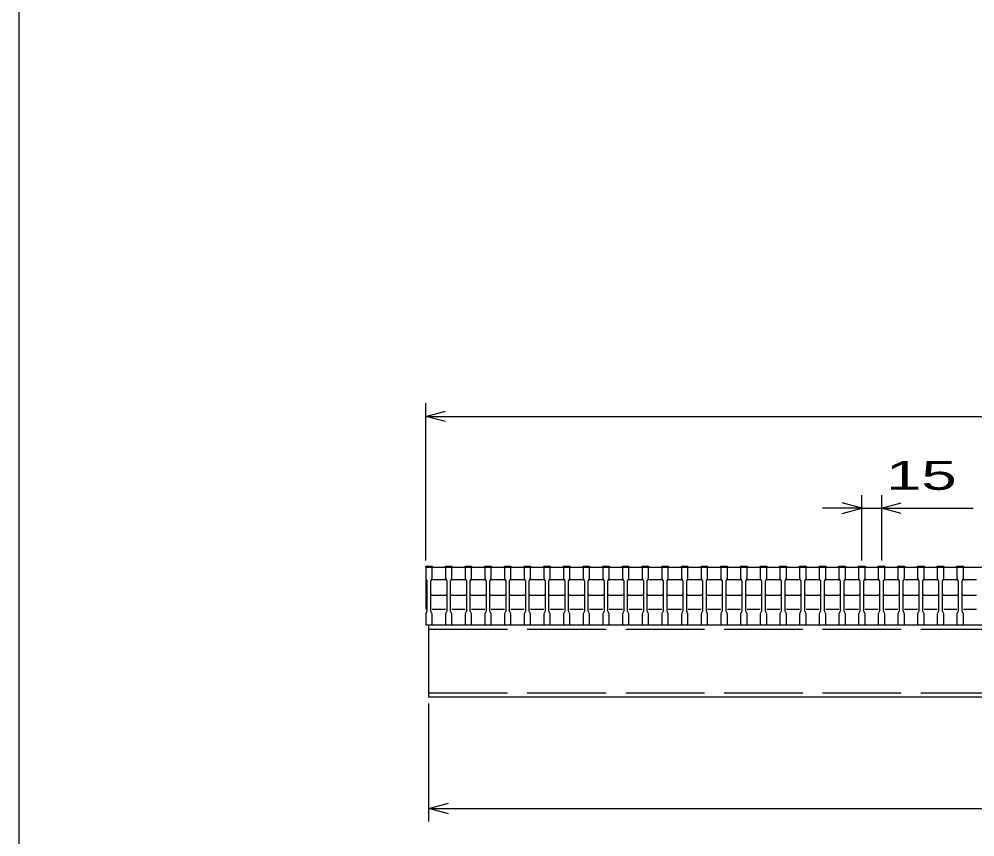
# Model space of a CAD drawing. Units: millimetres, scale not verified. Extents: x -1820 to 1731, y -1282 to 1054.
# Drawn here: x -1729 to -1000, y -738 to -114 of the extents above; entities that cross this region are included whole.
import ezdxf
from ezdxf.enums import TextEntityAlignment as Align

# ---------------------------------------------------------------- set-up
doc = ezdxf.new("R2010")
doc.units = ezdxf.units.MM
doc.header["$LTSCALE"] = 10
doc.linetypes.add('DASHED', pattern=[7.5, 6, -1.5])
for name, color, linetype, lineweight in [('0_2', 150, 'Continuous', 25), ('16', 3, 'Continuous', 25), ('22', 4, 'Continuous', 25)]:
    doc.layers.add(name, color=color, linetype=linetype, lineweight=lineweight)
doc.styles.add('ベクトル', font='')
doc.styles.get('ベクトル').set_extended_font_data('ベクトル')

msp = doc.modelspace()

# ---------------------------------------------------------------- linework, layer by layer
at = {"layer": '0_2'}
msp.add_line((-1729, -1146.5), (-1729, 1053.5), dxfattribs=at)
at = {"layer": '16'}
for p, q in [((-1419, -532.5), (-1419, -531.8)), ((-1419, -531.8), (-1414, -531.8)), ((-1414, -531.8), (-1414, -532.5)), ((-1404, -532.5), (-1404, -531.8)), ((-1404, -531.8), (-1399, -531.8)), ((-1399, -531.8), (-1399, -532.5)), ((-1389, -532.5), (-1389, -531.8)), ((-1389, -531.8), (-1384, -531.8)), ((-1384, -531.8), (-1384, -532.5)), ((-1374, -532.5), (-1374, -531.8)), ((-1374, -531.8), (-1369, -531.8)), ((-1369, -531.8), (-1369, -532.5)), ((-1359, -532.5), (-1359, -531.8)), ((-1359, -531.8), (-1354, -531.8)), ((-1354, -531.8), (-1354, -532.5)), ((-1344, -532.5), (-1344, -531.8)), ((-1344, -531.8), (-1339, -531.8)), ((-1339, -531.8), (-1339, -532.5)), ((-1329, -532.5), (-1329, -531.8)), ((-1329, -531.8), (-1324, -531.8)), ((-1324, -531.8), (-1324, -532.5)), ((-1314, -532.5), (-1314, -531.8)), ((-1314, -531.8), (-1309, -531.8)), ((-1309, -531.8), (-1309, -532.5)), ((-1299, -532.5), (-1299, -531.8)), ((-1299, -531.8), (-1294, -531.8)), ((-1294, -531.8), (-1294, -532.5)), ((-1284, -532.5), (-1284, -531.8)), ((-1284, -531.8), (-1279, -531.8)), ((-1279, -531.8), (-1279, -532.5)), ((-1269, -532.5), (-1269, -531.8)), ((-1269, -531.8), (-1264, -531.8)), ((-1264, -531.8), (-1264, -532.5)), ((-1254, -532.5), (-1254, -531.8)), ((-1254, -531.8), (-1249, -531.8)), ((-1249, -531.8), (-1249, -532.5)), ((-1239, -532.5), (-1239, -531.8)), ((-1239, -531.8), (-1234, -531.8)), ((-1234, -531.8), (-1234, -532.5)), ((-1224, -532.5), (-1224, -531.8)), ((-1224, -531.8), (-1219, -531.8)), ((-1219, -531.8), (-1219, -532.5)), ((-1209, -532.5), (-1209, -531.8)), ((-1209, -531.8), (-1204, -531.8)), ((-1204, -531.8), (-1204, -532.5)), ((-1194, -532.5), (-1194, -531.8)), ((-1194, -531.8), (-1189, -531.8)), ((-1189, -531.8), (-1189, -532.5)), ((-1179, -532.5), (-1179, -531.8)), ((-1179, -531.8), (-1174, -531.8)), ((-1174, -531.8), (-1174, -532.5)), ((-1164, -532.5), (-1164, -531.8)), ((-1164, -531.8), (-1159, -531.8)), ((-1159, -531.8), (-1159, -532.5)), ((-1149, -532.5), (-1149, -531.8)), ((-1149, -531.8), (-1144, -531.8)), ((-1144, -531.8), (-1144, -532.5)), ((-1134, -532.5), (-1134, -531.8)), ((-1134, -531.8), (-1129, -531.8)), ((-1129, -531.8), (-1129, -532.5)), ((-1119, -532.5), (-1119, -531.8)), ((-1119, -531.8), (-1114, -531.8)), ((-1114, -531.8), (-1114, -532.5)), ((-1104, -532.5), (-1104, -531.8)), ((-1104, -531.8), (-1099, -531.8)), ((-1099, -531.8), (-1099, -532.5)), ((-1089, -532.5), (-1089, -531.8)), ((-1089, -531.8), (-1084, -531.8)), ((-1084, -531.8), (-1084, -532.5)), ((-1074, -532.5), (-1074, -531.8)), ((-1074, -531.8), (-1069, -531.8)), ((-1069, -531.8), (-1069, -532.5)), ((-1059, -532.5), (-1059, -531.8)), ((-1059, -531.8), (-1054, -531.8)), ((-1054, -531.8), (-1054, -532.5)), ((-1044, -532.5), (-1044, -531.8)), ((-1044, -531.8), (-1039, -531.8)), ((-1039, -531.8), (-1039, -532.5)), ((-1029, -532.5), (-1029, -531.8)), ((-1029, -531.8), (-1024, -531.8)), ((-1024, -531.8), (-1024, -532.5)), ((-1014, -532.5), (-1014, -531.8)), ((-1014, -531.8), (-1009, -531.8)), ((-1009, -531.8), (-1009, -532.5)), ((-1419, -532.5), (-1419, -541)), ((-1414, -532.5), (-1419, -532.5)), ((-1419, -532.5), (-1419, -564.5)), ((-1419, -532.5), (-424, -532.5)), ((-1414, -541), (-1414, -532.5)), ((-1404, -532.5), (-1404, -541)), ((-1399, -532.5), (-1404, -532.5)), ((-1399, -541), (-1399, -532.5)), ((-1389, -532.5), (-1389, -541)), ((-1384, -532.5), (-1389, -532.5)), ((-1384, -541), (-1384, -532.5)), ((-1374, -532.5), (-1374, -541)), ((-1369, -532.5), (-1374, -532.5)), ((-1369, -541), (-1369, -532.5)), ((-1359, -532.5), (-1359, -541)), ((-1354, -532.5), (-1359, -532.5)), ((-1354, -541), (-1354, -532.5)), ((-1344, -532.5), (-1344, -541)), ((-1339, -532.5), (-1344, -532.5)), ((-1339, -541), (-1339, -532.5)), ((-1329, -532.5), (-1329, -541)), ((-1324, -532.5), (-1329, -532.5)), ((-1324, -541), (-1324, -532.5)), ((-1314, -532.5), (-1314, -541)), ((-1309, -532.5), (-1314, -532.5)), ((-1309, -541), (-1309, -532.5)), ((-1299, -532.5), (-1299, -541)), ((-1294, -532.5), (-1299, -532.5)), ((-1294, -541), (-1294, -532.5)), ((-1284, -532.5), (-1284, -541)), ((-1279, -532.5), (-1284, -532.5)), ((-1279, -541), (-1279, -532.5)), ((-1269, -532.5), (-1269, -541)), ((-1264, -532.5), (-1269, -532.5)), ((-1264, -541), (-1264, -532.5)), ((-1254, -532.5), (-1254, -541)), ((-1249, -532.5), (-1254, -532.5)), ((-1249, -541), (-1249, -532.5)), ((-1239, -532.5), (-1239, -541)), ((-1234, -532.5), (-1239, -532.5)), ((-1234, -541), (-1234, -532.5)), ((-1224, -532.5), (-1224, -541)), ((-1219, -532.5), (-1224, -532.5)), ((-1219, -541), (-1219, -532.5)), ((-1209, -532.5), (-1209, -541)), ((-1204, -532.5), (-1209, -532.5)), ((-1204, -541), (-1204, -532.5)), ((-1194, -532.5), (-1194, -541)), ((-1189, -532.5), (-1194, -532.5)), ((-1189, -541), (-1189, -532.5)), ((-1179, -532.5), (-1179, -541)), ((-1174, -532.5), (-1179, -532.5)), ((-1174, -541), (-1174, -532.5)), ((-1164, -532.5), (-1164, -541)), ((-1159, -532.5), (-1164, -532.5)), ((-1159, -541), (-1159, -532.5)), ((-1149, -532.5), (-1149, -541)), ((-1144, -532.5), (-1149, -532.5)), ((-1144, -541), (-1144, -532.5)), ((-1134, -532.5), (-1134, -541)), ((-1129, -532.5), (-1134, -532.5)), ((-1129, -541), (-1129, -532.5)), ((-1119, -532.5), (-1119, -541)), ((-1114, -532.5), (-1119, -532.5)), ((-1114, -541), (-1114, -532.5)), ((-1104, -532.5), (-1104, -541)), ((-1099, -532.5), (-1104, -532.5)), ((-1099, -541), (-1099, -532.5)), ((-1089, -532.5), (-1089, -541)), ((-1084, -532.5), (-1089, -532.5)), ((-1084, -541), (-1084, -532.5)), ((-1074, -532.5), (-1074, -541)), ((-1069, -532.5), (-1074, -532.5)), ((-1069, -541), (-1069, -532.5)), ((-1059, -532.5), (-1059, -541)), ((-1054, -532.5), (-1059, -532.5)), ((-1054, -541), (-1054, -532.5)), ((-1044, -532.5), (-1044, -541)), ((-1039, -532.5), (-1044, -532.5)), ((-1039, -541), (-1039, -532.5)), ((-1029, -532.5), (-1029, -541)), ((-1024, -532.5), (-1029, -532.5)), ((-1024, -541), (-1024, -532.5)), ((-1014, -532.5), (-1014, -541)), ((-1009, -532.5), (-1014, -532.5)), ((-1009, -541), (-1009, -532.5)), ((-1419, -541), (-1418, -543)), ((-1418, -543), (-1418, -566)), ((-1415, -543), (-1414, -541)), ((-1415, -543), (-1414, -542)), ((-1415, -566), (-1415, -543)), ((-1414, -542), (-1404, -542)), ((-1404, -541), (-1403, -543)), ((-1404, -542), (-1403, -543)), ((-1403, -543), (-1403, -566)), ((-1400, -543), (-1399, -541)), ((-1400, -543), (-1399, -542)), ((-1400, -566), (-1400, -543)), ((-1399, -542), (-1389, -542)), ((-1389, -541), (-1388, -543)), ((-1389, -542), (-1388, -543)), ((-1388, -543), (-1388, -566)), ((-1385, -543), (-1384, -541)), ((-1385, -543), (-1384, -542)), ((-1385, -566), (-1385, -543)), ((-1384, -542), (-1374, -542)), ((-1374, -541), (-1373, -543)), ((-1374, -542), (-1373, -543)), ((-1373, -543), (-1373, -566)), ((-1370, -543), (-1369, -541)), ((-1370, -543), (-1369, -542)), ((-1370, -566), (-1370, -543)), ((-1369, -542), (-1359, -542)), ((-1359, -541), (-1358, -543)), ((-1359, -542), (-1358, -543)), ((-1358, -543), (-1358, -566)), ((-1355, -543), (-1354, -541)), ((-1355, -543), (-1354, -542)), ((-1355, -566), (-1355, -543)), ((-1354, -542), (-1344, -542)), ((-1344, -541), (-1343, -543)), ((-1344, -542), (-1343, -543)), ((-1343, -543), (-1343, -566)), ((-1340, -543), (-1339, -541)), ((-1340, -543), (-1339, -542)), ((-1340, -566), (-1340, -543)), ((-1339, -542), (-1329, -542)), ((-1329, -541), (-1328, -543)), ((-1329, -542), (-1328, -543)), ((-1328, -543), (-1328, -566)), ((-1325, -543), (-1324, -541)), ((-1325, -543), (-1324, -542)), ((-1325, -566), (-1325, -543)), ((-1324, -542), (-1314, -542)), ((-1314, -541), (-1313, -543)), ((-1314, -542), (-1313, -543)), ((-1313, -543), (-1313, -566)), ((-1310, -543), (-1309, -541)), ((-1310, -543), (-1309, -542)), ((-1310, -566), (-1310, -543)), ((-1309, -542), (-1299, -542)), ((-1299, -541), (-1298, -543)), ((-1299, -542), (-1298, -543)), ((-1298, -543), (-1298, -566)), ((-1295, -543), (-1294, -541)), ((-1295, -543), (-1294, -542)), ((-1295, -566), (-1295, -543)), ((-1294, -542), (-1284, -542)), ((-1284, -541), (-1283, -543)), ((-1284, -542), (-1283, -543)), ((-1283, -543), (-1283, -566)), ((-1280, -543), (-1279, -541)), ((-1280, -543), (-1279, -542)), ((-1280, -566), (-1280, -543)), ((-1279, -542), (-1269, -542)), ((-1269, -541), (-1268, -543)), ((-1269, -542), (-1268, -543)), ((-1268, -543), (-1268, -566)), ((-1265, -543), (-1264, -541)), ((-1265, -543), (-1264, -542)), ((-1265, -566), (-1265, -543)), ((-1264, -542), (-1254, -542)), ((-1254, -541), (-1253, -543)), ((-1254, -542), (-1253, -543)), ((-1253, -543), (-1253, -566)), ((-1250, -543), (-1249, -541)), ((-1250, -543), (-1249, -542)), ((-1250, -566), (-1250, -543)), ((-1249, -542), (-1239, -542)), ((-1239, -541), (-1238, -543)), ((-1239, -542), (-1238, -543)), ((-1238, -543), (-1238, -566)), ((-1235, -543), (-1234, -541)), ((-1235, -543), (-1234, -542)), ((-1235, -566), (-1235, -543)), ((-1234, -542), (-1224, -542)), ((-1224, -541), (-1223, -543)), ((-1224, -542), (-1223, -543)), ((-1223, -543), (-1223, -566)), ((-1220, -543), (-1219, -541)), ((-1220, -543), (-1219, -542)), ((-1220, -566), (-1220, -543)), ((-1219, -542), (-1209, -542)), ((-1209, -541), (-1208, -543)), ((-1209, -542), (-1208, -543)), ((-1208, -543), (-1208, -566)), ((-1205, -543), (-1204, -541)), ((-1205, -543), (-1204, -542)), ((-1205, -566), (-1205, -543)), ((-1204, -542), (-1194, -542)), ((-1194, -541), (-1193, -543)), ((-1194, -542), (-1193, -543)), ((-1193, -543), (-1193, -566)), ((-1190, -543), (-1189, -541)), ((-1190, -543), (-1189, -542)), ((-1190, -566), (-1190, -543)), ((-1189, -542), (-1179, -542)), ((-1179, -541), (-1178, -543)), ((-1179, -542), (-1178, -543)), ((-1178, -543), (-1178, -566)), ((-1175, -543), (-1174, -541)), ((-1175, -543), (-1174, -542)), ((-1175, -566), (-1175, -543)), ((-1174, -542), (-1164, -542)), ((-1164, -541), (-1163, -543)), ((-1164, -542), (-1163, -543)), ((-1163, -543), (-1163, -566)), ((-1160, -543), (-1159, -541)), ((-1160, -543), (-1159, -542)), ((-1160, -566), (-1160, -543)), ((-1159, -542), (-1149, -542)), ((-1149, -541), (-1148, -543)), ((-1149, -542), (-1148, -543)), ((-1148, -543), (-1148, -566)), ((-1145, -543), (-1144, -541)), ((-1145, -543), (-1144, -542)), ((-1145, -566), (-1145, -543)), ((-1144, -542), (-1134, -542)), ((-1134, -541), (-1133, -543)), ((-1134, -542), (-1133, -543)), ((-1133, -543), (-1133, -566)), ((-1130, -543), (-1129, -541)), ((-1130, -543), (-1129, -542)), ((-1130, -566), (-1130, -543)), ((-1129, -542), (-1119, -542)), ((-1119, -541), (-1118, -543)), ((-1119, -542), (-1118, -543)), ((-1118, -543), (-1118, -566)), ((-1115, -543), (-1114, -541)), ((-1115, -543), (-1114, -542)), ((-1115, -566), (-1115, -543)), ((-1114, -542), (-1104, -542)), ((-1104, -541), (-1103, -543)), ((-1104, -542), (-1103, -543)), ((-1103, -543), (-1103, -566)), ((-1100, -543), (-1099, -541)), ((-1100, -543), (-1099, -542)), ((-1100, -566), (-1100, -543)), ((-1099, -542), (-1089, -542)), ((-1089, -541), (-1088, -543)), ((-1089, -542), (-1088, -543)), ((-1088, -543), (-1088, -566)), ((-1085, -543), (-1084, -541)), ((-1085, -543), (-1084, -542)), ((-1085, -566), (-1085, -543)), ((-1084, -542), (-1074, -542)), ((-1074, -541), (-1073, -543)), ((-1074, -542), (-1073, -543)), ((-1073, -543), (-1073, -566)), ((-1070, -543), (-1069, -541)), ((-1070, -543), (-1069, -542)), ((-1070, -566), (-1070, -543)), ((-1069, -542), (-1059, -542)), ((-1059, -541), (-1058, -543)), ((-1059, -542), (-1058, -543)), ((-1058, -543), (-1058, -566)), ((-1055, -543), (-1054, -541)), ((-1055, -543), (-1054, -542)), ((-1055, -566), (-1055, -543)), ((-1054, -542), (-1044, -542)), ((-1044, -541), (-1043, -543)), ((-1044, -542), (-1043, -543)), ((-1043, -543), (-1043, -566)), ((-1040, -543), (-1039, -541)), ((-1040, -543), (-1039, -542)), ((-1040, -566), (-1040, -543)), ((-1039, -542), (-1029, -542)), ((-1029, -541), (-1028, -543)), ((-1029, -542), (-1028, -543)), ((-1028, -543), (-1028, -566)), ((-1025, -543), (-1024, -541)), ((-1025, -543), (-1024, -542)), ((-1025, -566), (-1025, -543)), ((-1024, -542), (-1014, -542)), ((-1014, -541), (-1013, -543)), ((-1014, -542), (-1013, -543)), ((-1013, -543), (-1013, -566)), ((-1010, -543), (-1009, -541)), ((-1010, -543), (-1009, -542)), ((-1010, -566), (-1010, -543)), ((-1009, -542), (-999, -542)), ((-1414, -554), (-1415, -553)), ((-1403, -553), (-1404, -554)), ((-1399, -554), (-1400, -553)), ((-1388, -553), (-1389, -554)), ((-1384, -554), (-1385, -553)), ((-1373, -553), (-1374, -554)), ((-1369, -554), (-1370, -553)), ((-1358, -553), (-1359, -554)), ((-1354, -554), (-1355, -553)), ((-1343, -553), (-1344, -554)), ((-1339, -554), (-1340, -553)), ((-1328, -553), (-1329, -554)), ((-1324, -554), (-1325, -553)), ((-1313, -553), (-1314, -554)), ((-1309, -554), (-1310, -553)), ((-1298, -553), (-1299, -554)), ((-1294, -554), (-1295, -553)), ((-1283, -553), (-1284, -554)), ((-1279, -554), (-1280, -553)), ((-1268, -553), (-1269, -554)), ((-1264, -554), (-1265, -553)), ((-1253, -553), (-1254, -554)), ((-1249, -554), (-1250, -553)), ((-1238, -553), (-1239, -554)), ((-1234, -554), (-1235, -553)), ((-1223, -553), (-1224, -554)), ((-1219, -554), (-1220, -553)), ((-1208, -553), (-1209, -554)), ((-1204, -554), (-1205, -553)), ((-1193, -553), (-1194, -554)), ((-1189, -554), (-1190, -553)), ((-1178, -553), (-1179, -554)), ((-1174, -554), (-1175, -553)), ((-1163, -553), (-1164, -554)), ((-1159, -554), (-1160, -553)), ((-1148, -553), (-1149, -554)), ((-1144, -554), (-1145, -553)), ((-1133, -553), (-1134, -554)), ((-1129, -554), (-1130, -553)), ((-1118, -553), (-1119, -554)), ((-1114, -554), (-1115, -553)), ((-1103, -553), (-1104, -554)), ((-1099, -554), (-1100, -553)), ((-1088, -553), (-1089, -554)), ((-1084, -554), (-1085, -553)), ((-1073, -553), (-1074, -554)), ((-1069, -554), (-1070, -553)), ((-1058, -553), (-1059, -554)), ((-1054, -554), (-1055, -553)), ((-1043, -553), (-1044, -554)), ((-1039, -554), (-1040, -553)), ((-1028, -553), (-1029, -554)), ((-1024, -554), (-1025, -553)), ((-1013, -553), (-1014, -554)), ((-1009, -554), (-1010, -553)), ((-1404, -554), (-1414, -554)), ((-1389, -554), (-1399, -554)), ((-1374, -554), (-1384, -554)), ((-1359, -554), (-1369, -554)), ((-1344, -554), (-1354, -554)), ((-1329, -554), (-1339, -554)), ((-1314, -554), (-1324, -554)), ((-1299, -554), (-1309, -554)), ((-1284, -554), (-1294, -554)), ((-1269, -554), (-1279, -554)), ((-1254, -554), (-1264, -554)), ((-1239, -554), (-1249, -554)), ((-1224, -554), (-1234, -554)), ((-1209, -554), (-1219, -554)), ((-1194, -554), (-1204, -554)), ((-1179, -554), (-1189, -554)), ((-1164, -554), (-1174, -554)), ((-1149, -554), (-1159, -554)), ((-1134, -554), (-1144, -554)), ((-1119, -554), (-1129, -554)), ((-1104, -554), (-1114, -554)), ((-1089, -554), (-1099, -554)), ((-1074, -554), (-1084, -554)), ((-1059, -554), (-1069, -554)), ((-1044, -554), (-1054, -554)), ((-1029, -554), (-1039, -554)), ((-1014, -554), (-1024, -554)), ((-999, -554), (-1009, -554)), ((-1418, -566), (-1419, -568)), ((-1419, -568), (-1419, -576.5)), ((-1414, -568), (-1415, -566)), ((-1414, -564.5), (-1404, -564.5)), ((-1414, -576.5), (-1414, -568)), ((-1403, -566), (-1404, -568)), ((-1404, -568), (-1404, -576.5)), ((-1399, -568), (-1400, -566)), ((-1399, -564.5), (-1389, -564.5)), ((-1399, -576.5), (-1399, -568)), ((-1388, -566), (-1389, -568)), ((-1389, -568), (-1389, -576.5)), ((-1384, -568), (-1385, -566)), ((-1384, -564.5), (-1374, -564.5)), ((-1384, -576.5), (-1384, -568)), ((-1373, -566), (-1374, -568)), ((-1374, -568), (-1374, -576.5)), ((-1369, -568), (-1370, -566)), ((-1369, -564.5), (-1359, -564.5)), ((-1369, -576.5), (-1369, -568)), ((-1358, -566), (-1359, -568)), ((-1359, -568), (-1359, -576.5)), ((-1354, -568), (-1355, -566)), ((-1354, -564.5), (-1344, -564.5)), ((-1354, -576.5), (-1354, -568)), ((-1343, -566), (-1344, -568)), ((-1344, -568), (-1344, -576.5)), ((-1339, -568), (-1340, -566)), ((-1339, -564.5), (-1329, -564.5)), ((-1339, -576.5), (-1339, -568)), ((-1328, -566), (-1329, -568)), ((-1329, -568), (-1329, -576.5)), ((-1324, -568), (-1325, -566)), ((-1324, -564.5), (-1314, -564.5)), ((-1324, -576.5), (-1324, -568)), ((-1313, -566), (-1314, -568)), ((-1314, -568), (-1314, -576.5)), ((-1309, -568), (-1310, -566)), ((-1309, -564.5), (-1299, -564.5)), ((-1309, -576.5), (-1309, -568)), ((-1298, -566), (-1299, -568)), ((-1299, -568), (-1299, -576.5)), ((-1294, -568), (-1295, -566)), ((-1294, -564.5), (-1284, -564.5)), ((-1294, -576.5), (-1294, -568)), ((-1283, -566), (-1284, -568)), ((-1284, -568), (-1284, -576.5)), ((-1279, -568), (-1280, -566)), ((-1279, -564.5), (-1269, -564.5)), ((-1279, -576.5), (-1279, -568)), ((-1268, -566), (-1269, -568)), ((-1269, -568), (-1269, -576.5)), ((-1264, -568), (-1265, -566)), ((-1264, -564.5), (-1254, -564.5)), ((-1264, -576.5), (-1264, -568)), ((-1253, -566), (-1254, -568)), ((-1254, -568), (-1254, -576.5)), ((-1249, -568), (-1250, -566)), ((-1249, -564.5), (-1239, -564.5)), ((-1249, -576.5), (-1249, -568)), ((-1238, -566), (-1239, -568)), ((-1239, -568), (-1239, -576.5)), ((-1234, -568), (-1235, -566)), ((-1234, -564.5), (-1224, -564.5)), ((-1234, -576.5), (-1234, -568)), ((-1223, -566), (-1224, -568)), ((-1224, -568), (-1224, -576.5)), ((-1219, -568), (-1220, -566)), ((-1219, -564.5), (-1209, -564.5)), ((-1219, -576.5), (-1219, -568)), ((-1208, -566), (-1209, -568)), ((-1209, -568), (-1209, -576.5)), ((-1204, -568), (-1205, -566)), ((-1204, -564.5), (-1194, -564.5)), ((-1204, -576.5), (-1204, -568)), ((-1193, -566), (-1194, -568)), ((-1194, -568), (-1194, -576.5)), ((-1189, -568), (-1190, -566)), ((-1189, -564.5), (-1179, -564.5)), ((-1189, -576.5), (-1189, -568)), ((-1178, -566), (-1179, -568)), ((-1179, -568), (-1179, -576.5)), ((-1174, -568), (-1175, -566)), ((-1174, -564.5), (-1164, -564.5)), ((-1174, -576.5), (-1174, -568)), ((-1163, -566), (-1164, -568)), ((-1164, -568), (-1164, -576.5)), ((-1159, -568), (-1160, -566)), ((-1159, -564.5), (-1149, -564.5)), ((-1159, -576.5), (-1159, -568)), ((-1148, -566), (-1149, -568)), ((-1149, -568), (-1149, -576.5)), ((-1144, -568), (-1145, -566)), ((-1144, -564.5), (-1134, -564.5)), ((-1144, -576.5), (-1144, -568)), ((-1133, -566), (-1134, -568)), ((-1134, -568), (-1134, -576.5)), ((-1129, -568), (-1130, -566)), ((-1129, -564.5), (-1119, -564.5)), ((-1129, -576.5), (-1129, -568)), ((-1118, -566), (-1119, -568)), ((-1119, -568), (-1119, -576.5)), ((-1114, -568), (-1115, -566)), ((-1114, -564.5), (-1104, -564.5)), ((-1114, -576.5), (-1114, -568)), ((-1103, -566), (-1104, -568)), ((-1104, -568), (-1104, -576.5)), ((-1099, -568), (-1100, -566)), ((-1099, -564.5), (-1089, -564.5)), ((-1099, -576.5), (-1099, -568)), ((-1088, -566), (-1089, -568)), ((-1089, -568), (-1089, -576.5)), ((-1084, -568), (-1085, -566)), ((-1084, -564.5), (-1074, -564.5)), ((-1084, -576.5), (-1084, -568)), ((-1073, -566), (-1074, -568)), ((-1074, -568), (-1074, -576.5)), ((-1069, -568), (-1070, -566)), ((-1069, -564.5), (-1059, -564.5)), ((-1069, -576.5), (-1069, -568)), ((-1058, -566), (-1059, -568)), ((-1059, -568), (-1059, -576.5)), ((-1054, -568), (-1055, -566)), ((-1054, -564.5), (-1044, -564.5)), ((-1054, -576.5), (-1054, -568)), ((-1043, -566), (-1044, -568)), ((-1044, -568), (-1044, -576.5)), ((-1039, -568), (-1040, -566)), ((-1039, -564.5), (-1029, -564.5)), ((-1039, -576.5), (-1039, -568)), ((-1028, -566), (-1029, -568)), ((-1029, -568), (-1029, -576.5)), ((-1024, -568), (-1025, -566)), ((-1024, -564.5), (-1014, -564.5)), ((-1024, -576.5), (-1024, -568)), ((-1013, -566), (-1014, -568)), ((-1014, -568), (-1014, -576.5)), ((-1009, -568), (-1010, -566)), ((-1009, -564.5), (-999, -564.5)), ((-1009, -576.5), (-1009, -568)), ((-1419, -576.5), (-1414, -576.5)), ((-1416.5, -576.5), (-426.5, -576.5)), ((-1416.5, -631.5), (-1416.5, -576.5)), ((-1404, -576.5), (-1399, -576.5)), ((-1389, -576.5), (-1384, -576.5)), ((-1374, -576.5), (-1369, -576.5)), ((-1359, -576.5), (-1354, -576.5)), ((-1344, -576.5), (-1339, -576.5)), ((-1329, -576.5), (-1324, -576.5)), ((-1314, -576.5), (-1309, -576.5)), ((-1299, -576.5), (-1294, -576.5)), ((-1284, -576.5), (-1279, -576.5)), ((-1269, -576.5), (-1264, -576.5)), ((-1254, -576.5), (-1249, -576.5)), ((-1239, -576.5), (-1234, -576.5)), ((-1224, -576.5), (-1219, -576.5)), ((-1209, -576.5), (-1204, -576.5)), ((-1194, -576.5), (-1189, -576.5)), ((-1179, -576.5), (-1174, -576.5)), ((-1164, -576.5), (-1159, -576.5)), ((-1149, -576.5), (-1144, -576.5)), ((-1134, -576.5), (-1129, -576.5)), ((-1119, -576.5), (-1114, -576.5)), ((-1104, -576.5), (-1099, -576.5)), ((-1089, -576.5), (-1084, -576.5)), ((-1074, -576.5), (-1069, -576.5)), ((-1059, -576.5), (-1054, -576.5)), ((-1044, -576.5), (-1039, -576.5)), ((-1029, -576.5), (-1024, -576.5)), ((-1014, -576.5), (-1009, -576.5)), ((-426.5, -631.5), (-1416.5, -631.5))]:
    msp.add_line(p, q, dxfattribs=at)
at = {"layer": '16', "linetype": 'DASHED'}
for p, q in [((-1416.5, -579.7), (-426.5, -579.7)), ((-1416.5, -628.3), (-426.5, -628.3))]:
    msp.add_line(p, q, dxfattribs=at)
at = {"layer": '22'}
for p, q in [((-1419, -527.5), (-1419, -407.5)), ((-1419, -417.5), (-1404, -413.5)), ((-1404, -421.5), (-1419, -417.5)), ((-1419, -417.5), (-424, -417.5)), ((-1086.5, -527.5), (-1086.5, -477.5)), ((-1071.5, -477.5), (-1071.5, -527.5)), ((-1086.5, -487.5), (-1116.5, -487.5)), ((-1086.5, -487.5), (-1101.5, -483.5)), ((-1101.5, -491.5), (-1086.5, -487.5)), ((-1086.5, -487.5), (-1071.5, -487.5)), ((-1071.5, -487.5), (-1056.5, -483.5)), ((-1056.5, -491.5), (-1071.5, -487.5)), ((-1071.5, -487.5), (-1001.5, -487.5)), ((-1416.5, -726.5), (-1416.5, -636.5)), ((-1416.5, -716.5), (-1401.5, -712.5)), ((-1401.5, -720.5), (-1416.5, -716.5)), ((-1416.5, -716.5), (-426.5, -716.5))]:
    msp.add_line(p, q, dxfattribs=at)

# ---------------------------------------------------------------- texts
at = {"layer": '22', "color": 2, "style": 'ベクトル', "width": 1.65}
msp.add_text(' 15 ', height=21.99, dxfattribs=at).set_placement((-1081.5, -462.5), align=Align.MIDDLE_LEFT)

doc.saveas('drawing.dxf')
